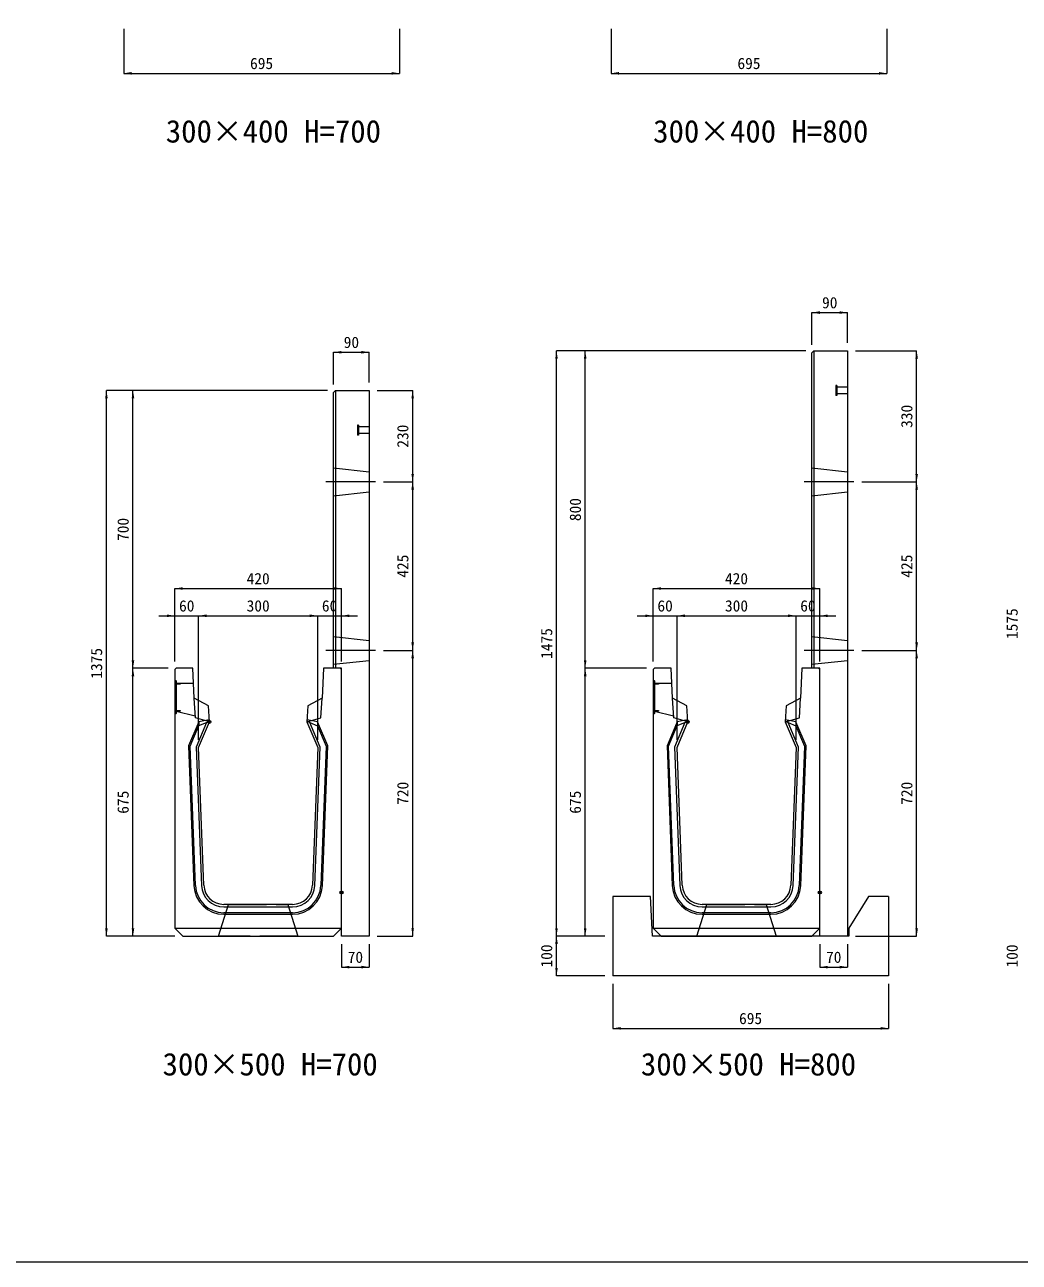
# Model space of a CAD drawing. Units: millimetres at full size; some dimension numbers follow another scale. Extents: x -7442 to 51876, y 9625 to 40052.
# Drawn here: x 11585 to 14091, y 31112 to 34231 of the extents above; entities that cross this region are included whole.
import ezdxf
from ezdxf.enums import TextEntityAlignment as Align

# ---------------------------------------------------------------- set-up
doc = ezdxf.new("R2010")
doc.units = ezdxf.units.MM
doc.header["$LTSCALE"] = 16
doc.header["$PDMODE"] = 32
doc.header["$PDSIZE"] = 8
for name, pattern in [('DASHED', [7.5, 6, -1.5]), ('USER1', [13.5, 7.5, -6]), ('USER2', [285.75, 190.5, -31.75, 31.75, -31.75])]:
    doc.linetypes.add(name, pattern=pattern)
doc.layers.add('0_2', color=7, linetype='Continuous')
for name, color, linetype, lineweight in [('HOLE', 7, 'DASHED', 9), ('KIJUN', 5, 'Continuous', 9), ('WWAY', 5, 'Continuous', 9), ('寸法線', 7, 'Continuous', 9), ('本体', 2, 'Continuous', 13), ('補助線', 8, 'Continuous', 9), ('ｲﾝｻｰﾄ', 3, 'USER1', 9)]:
    doc.layers.add(name, color=color, linetype=linetype, lineweight=lineweight)
doc.styles.add('ＭＳ ゴシック', font='')
doc.styles.get('ＭＳ ゴシック').set_extended_font_data('MS Gothic')

# ---------------------------------------------------------------- blocks, each defined once
blk = doc.blocks.new('filled_arrow')
at = {"color": 0, "linetype": 'Continuous', "lineweight": -2}
blk.add_solid([(7.5, 1.25), (0, 0), (7.5, -1.25)], dxfattribs=at)

msp = doc.modelspace()

# ---------------------------------------------------------------- linework, layer by layer
at = {"layer": 'HOLE'}
for points in [[(12098.18, 32014), (12248.18, 32014), (12273.18, 31934), (12073.18, 31934)], [(13303.86, 32014), (13453.86, 32014), (13478.86, 31934), (13278.86, 31934)]]:
    msp.add_lwpolyline(points, close=True, dxfattribs=at)
at = {"layer": 'KIJUN'}
for p, q in [((12023.3, 32474.46), (12023.43, 32464.34)), ((12043.18, 32472.8), (12050.18, 32474)), ((12303.17, 32472.8), (12296.18, 32474)), ((12323.06, 32474.46), (12322.93, 32464.34)), ((13228.98, 32474.46), (13229.11, 32464.34)), ((13248.86, 32472.8), (13255.86, 32474)), ((13508.86, 32472.8), (13501.86, 32474)), ((13528.74, 32474.46), (13528.61, 32464.34)), ((12017.13, 32410.09), (12030.36, 32061.88)), ((12036.35, 32062.11), (12023.18, 32409)), ((13222.81, 32410.09), (13236.04, 32061.88)), ((13242.03, 32062.11), (13228.86, 32409)), ((12260.04, 32014), (12086.32, 32014)), ((12086.32, 32008), (12260.04, 32008)), ((13465.72, 32014), (13292, 32014)), ((13292, 32008), (13465.72, 32008)), ((12260.04, 31993), (12086.32, 31993)), ((12086.32, 31989), (12260.04, 31989)), ((13465.72, 31993), (13292, 31993)), ((13292, 31989), (13465.72, 31989))]:
    msp.add_line(p, q, dxfattribs=at)
at = {"layer": 'KIJUN', "color": 7, "lineweight": 13}
for p, q in [((12260.04, 32014), (12086.32, 32014)), ((13465.72, 32014), (13292, 32014))]:
    msp.add_line(p, q, dxfattribs=at)
at = {"layer": 'KIJUN', "color": 7}
for p, q in [((11963.18, 31954), (12383.18, 31954)), ((13168.86, 31954), (13588.86, 31954))]:
    msp.add_line(p, q, dxfattribs=at)
at = {"layer": 'KIJUN', "color": 7, "lineweight": 13}
for points in [[(12048.18, 32514), (12012.18, 32534), (12008.18, 32609), (11966.18, 32609), (11963.18, 32606), (11963.18, 31954), (11983.18, 31934), (12363.18, 31934), (12383.18, 31954), (12383.18, 32606), (12380.18, 32609), (12338.18, 32609), (12334.18, 32534), (12298.18, 32514), (12296.18, 32474), (12323.18, 32409), (12310.01, 32062.11)], [(13253.86, 32514), (13217.86, 32534), (13213.86, 32609), (13171.86, 32609), (13168.86, 32606), (13168.86, 31954), (13188.86, 31934), (13568.86, 31934), (13588.86, 31954), (13588.86, 32606), (13585.86, 32609), (13543.86, 32609), (13539.86, 32534), (13503.86, 32514), (13501.86, 32474), (13528.86, 32409), (13515.69, 32062.11)], [(12036.35, 32062.11), (12023.18, 32409), (12050.18, 32474), (12048.18, 32514)], [(13242.03, 32062.11), (13228.86, 32409), (13255.86, 32474), (13253.86, 32514)]]:
    msp.add_lwpolyline(points, dxfattribs=at)
at = {"layer": 'KIJUN', "color": 7, "linetype": 'DASHED', "lineweight": 13}
for points in [[(12050.18, 32474), (12014.85, 32484), (12012.18, 32534)], [(12296.18, 32474), (12331.51, 32484), (12334.18, 32534)], [(13255.86, 32474), (13220.53, 32484), (13217.86, 32534)], [(13501.86, 32474), (13537.19, 32484), (13539.86, 32534)]]:
    msp.add_lwpolyline(points, dxfattribs=at)
at = {"layer": 'KIJUN'}
for points in [[(12023.18, 32409), (12050.18, 32474), (12049.93, 32479.03), (12023.3, 32474.46), (11997.99, 32413.53), (12011.37, 32061.16)], [(12015.37, 32061.31), (12002.02, 32412.81), (12023.48, 32464.47), (12043.18, 32472.8), (12017.13, 32410.09)], [(12334.99, 32061.16), (12348.37, 32413.53), (12323.06, 32474.46), (12296.43, 32479.03), (12296.18, 32474), (12323.18, 32409), (12310.01, 32062.11)], [(12316, 32061.88), (12329.22, 32410.09), (12303.17, 32472.8), (12322.93, 32464.34), (12344.34, 32412.81), (12330.99, 32061.31)], [(13228.86, 32409), (13255.86, 32474), (13255.61, 32479.03), (13228.98, 32474.46), (13203.67, 32413.53), (13217.05, 32061.16)], [(13221.05, 32061.31), (13207.7, 32412.81), (13229.16, 32464.47), (13248.86, 32472.8), (13222.81, 32410.09)], [(13540.67, 32061.16), (13554.05, 32413.53), (13528.74, 32474.46), (13502.11, 32479.03), (13501.86, 32474), (13528.86, 32409), (13515.69, 32062.11)], [(13521.68, 32061.88), (13534.91, 32410.09), (13508.86, 32472.8), (13528.61, 32464.34), (13550.02, 32412.81), (13536.67, 32061.31)]]:
    msp.add_lwpolyline(points, dxfattribs=at)
for centre, radius, start, end in [((12086.32, 32064), 75, 182.17474, 270), ((12086.32, 32064), 71, 182.17474, 270), ((12086.32, 32064), 56, 182.17474, 270), ((12086.32, 32064), 50, 182.17474, 270), ((12260.04, 32064), 50, 270, 357.82526), ((12260.04, 32064), 56, 270, 357.82526), ((12260.04, 32064), 71, 270, 357.82526), ((12260.04, 32064), 75, 270, 357.82526), ((13292, 32064), 75, 182.17474, 270), ((13292, 32064), 71, 182.17474, 270), ((13292, 32064), 56, 182.17474, 270), ((13292, 32064), 50, 182.17474, 270), ((13465.72, 32064), 50, 270, 357.82526), ((13465.72, 32064), 56, 270, 357.82526), ((13465.72, 32064), 71, 270, 357.82526), ((13465.72, 32064), 75, 270, 357.82526)]:
    msp.add_arc(centre, radius, start, end, dxfattribs=at)
at = {"layer": 'KIJUN', "color": 7, "lineweight": 13}
for centre, start, end in [((12086.32, 32064), 182.17474, 270), ((12260.04, 32064), 270, 357.82526), ((13292, 32064), 182.17474, 270), ((13465.72, 32064), 270, 357.82526)]:
    msp.add_arc(centre, 50, start, end, dxfattribs=at)
at = {"layer": 'KIJUN'}
for p in [(12050.18, 32474), (12050.18, 32474), (13255.86, 32474), (13255.86, 32474)]:
    msp.add_point(p, dxfattribs=at)
at = {"layer": 'WWAY', "color": 7, "linetype": 'DASHED', "lineweight": 13}
for points in [[(11963.18, 32579), (11966.38, 32577), (11966.38, 32495), (11963.18, 32493)], [(12010.21, 32571), (11966.38, 32571), (11966.38, 32577), (11963.18, 32579)], [(13168.86, 32579), (13172.06, 32577), (13172.06, 32495), (13168.86, 32493)], [(13215.89, 32571), (13172.06, 32571), (13172.06, 32577), (13168.86, 32579)], [(11963.18, 32493), (11966.38, 32495), (11966.38, 32501), (12014.58, 32489)], [(13168.86, 32493), (13172.06, 32495), (13172.06, 32501), (13220.26, 32489)]]:
    msp.add_lwpolyline(points, dxfattribs=at)
at = {"layer": 'WWAY'}
for points in [[(11964.38, 32576), (11966.38, 32576), (11966.38, 32496), (11964.38, 32496)], [(11966.38, 32571), (11976.38, 32571), (11976.38, 32569), (11966.38, 32569)], [(13170.06, 32576), (13172.06, 32576), (13172.06, 32496), (13170.06, 32496)], [(13172.06, 32571), (13182.06, 32571), (13182.06, 32569), (13172.06, 32569)], [(11966.38, 32503), (11976.38, 32503), (11976.38, 32501), (11966.38, 32501)], [(13172.06, 32503), (13182.06, 32503), (13182.06, 32501), (13172.06, 32501)]]:
    msp.add_lwpolyline(points, close=True, dxfattribs=at)
at = {"layer": '寸法線'}
for p, q in [((11834.31, 34220.86), (11834.31, 34108.39)), ((12529.31, 34220.86), (12529.31, 34108.39)), ((13062.73, 34220.86), (13062.73, 34108.39)), ((13757.73, 34220.86), (13757.73, 34108.39)), ((11834.31, 34108.39), (12529.31, 34108.39)), ((13062.73, 34108.39), (13757.73, 34108.39)), ((13568.86, 33505.44), (13658.86, 33505.44)), ((13568.86, 33424), (13568.86, 33505.44)), ((13658.86, 33429), (13658.86, 33505.44)), ((12363.18, 33405.44), (12453.18, 33405.44)), ((12363.18, 33324), (12363.18, 33405.44)), ((12453.18, 33329), (12453.18, 33405.44)), ((12925.13, 31934), (12925.13, 33409)), ((13553.86, 33409), (12925.13, 33409)), ((12997.44, 32609), (12997.44, 33409)), ((13553.86, 33409), (12997.44, 33409)), ((13678.86, 33409), (13832.83, 33409)), ((13832.83, 33079), (13832.83, 33409)), ((11790.71, 31934), (11790.71, 33309)), ((12348.18, 33309), (11790.71, 33309)), ((11857.6, 32609), (11857.6, 33309)), ((12348.18, 33309), (11857.6, 33309)), ((12473.18, 33309), (12562.61, 33309)), ((12562.61, 33079), (12562.61, 33309)), ((12489.07, 33079), (12562.61, 33079)), ((12489.07, 33079), (12562.61, 33079)), ((12562.61, 32654), (12562.61, 33079)), ((13694.39, 33079), (13832.83, 33079)), ((13694.39, 33079), (13832.83, 33079)), ((13832.83, 32654), (13832.83, 33079)), ((11963.18, 32810.01), (12383.18, 32810.01)), ((11963.18, 32626), (11963.18, 32810.01)), ((12383.18, 32626), (12383.18, 32810.01)), ((13168.86, 32810.01), (13588.86, 32810.01)), ((13168.86, 32626), (13168.86, 32810.01)), ((13588.86, 32626), (13588.86, 32810.01)), ((11923.18, 32741.33), (12063.18, 32741.33)), ((11963.18, 32626), (11963.18, 32741.33)), ((12023.18, 32741.33), (12323.18, 32741.33)), ((12023.18, 32429), (12023.18, 32741.33)), ((12023.18, 32429), (12023.18, 32741.33)), ((12283.18, 32741.33), (12423.18, 32741.33)), ((12323.18, 32429), (12323.18, 32741.33)), ((12323.18, 32429), (12323.18, 32741.33)), ((12383.18, 32626), (12383.18, 32741.33)), ((13128.86, 32741.33), (13268.86, 32741.33)), ((13168.86, 32626), (13168.86, 32741.33)), ((13228.86, 32741.33), (13528.86, 32741.33)), ((13228.86, 32429), (13228.86, 32741.33)), ((13228.86, 32429), (13228.86, 32741.33)), ((13488.86, 32741.33), (13628.86, 32741.33)), ((13528.86, 32429), (13528.86, 32741.33)), ((13528.86, 32429), (13528.86, 32741.33)), ((13588.86, 32626), (13588.86, 32741.33)), ((12489.07, 32654), (12562.61, 32654)), ((12489.07, 32654), (12562.61, 32654)), ((12562.61, 31934), (12562.61, 32654)), ((13694.39, 32654), (13832.83, 32654)), ((13694.39, 32654), (13832.83, 32654)), ((13832.83, 31934), (13832.83, 32654)), ((11857.6, 31934), (11857.6, 32609)), ((11946.18, 32609), (11857.6, 32609)), ((11946.18, 32609), (11857.6, 32609)), ((12997.44, 31934), (12997.44, 32609)), ((13151.86, 32609), (12997.44, 32609)), ((13151.86, 32609), (12997.44, 32609)), ((11963.18, 31934), (11790.71, 31934)), ((11963.18, 31934), (11857.6, 31934)), ((12383.18, 31914), (12383.18, 31855.88)), ((12453.18, 31914), (12453.18, 31855.88)), ((12473.18, 31934), (12562.61, 31934)), ((12925.13, 31834), (12925.13, 31934)), ((13046.86, 31934), (12925.13, 31934)), ((13046.86, 31934), (12925.13, 31934)), ((13046.86, 31934), (12997.44, 31934)), ((13588.86, 31914), (13588.86, 31855.88)), ((13658.86, 31914), (13658.86, 31855.88)), ((13678.86, 31934), (13832.83, 31934)), ((12383.18, 31855.88), (12453.18, 31855.88)), ((13588.86, 31855.88), (13658.86, 31855.88)), ((13046.86, 31834), (12925.13, 31834)), ((13066.86, 31814), (13066.86, 31701.53)), ((13761.86, 31814), (13761.86, 31701.53)), ((13066.86, 31701.53), (13761.86, 31701.53))]:
    msp.add_line(p, q, dxfattribs=at)
at = {"layer": '寸法線', "linetype": 'USER2'}
for p, q in [((12469.07, 33079), (12343.91, 33079)), ((13674.39, 33079), (13549.22, 33079)), ((12469.07, 32654), (12343.91, 32654)), ((13674.39, 32654), (13549.22, 32654))]:
    msp.add_line(p, q, dxfattribs=at)
at = {"layer": '本体'}
for p, q in [((13568.86, 33404), (13573.86, 33409)), ((13568.86, 32609), (13568.86, 33404)), ((13573.86, 33409), (13658.86, 33409)), ((13658.86, 33409), (13658.86, 31934)), ((13588.86, 32609), (13568.86, 32609)), ((13588.86, 31934), (13588.86, 32609)), ((13066.86, 32034), (13066.86, 31834)), ((13161.86, 32034), (13066.86, 32034)), ((13166.86, 31934), (13161.86, 32034)), ((13711.86, 32034), (13661.86, 31954)), ((13761.86, 32034), (13711.86, 32034)), ((13761.86, 32034), (13761.86, 31834)), ((13661.86, 31954), (13661.86, 31934)), ((13661.86, 31934), (13166.86, 31934)), ((13658.86, 31934), (13588.86, 31934)), ((13761.86, 31834), (13066.86, 31834))]:
    msp.add_line(p, q, dxfattribs=at)
at = {"layer": '本体', "color": 4, "lineweight": 5}
for p, q in [((13573.86, 33409), (13573.86, 32609)), ((12368.18, 33309), (12368.18, 32609))]:
    msp.add_line(p, q, dxfattribs=at)
at = {"layer": '本体', "linetype": 'USER1', "lineweight": 9}
for p, q in [((12363.18, 33114), (12453.18, 33104)), ((13568.86, 33114), (13658.86, 33104)), ((12363.18, 33044), (12453.18, 33054)), ((13568.86, 33044), (13658.86, 33054)), ((12363.18, 32689), (12453.18, 32679)), ((13568.86, 32689), (13658.86, 32679)), ((12363.18, 32619), (12453.18, 32629)), ((13568.86, 32619), (13658.86, 32629))]:
    msp.add_line(p, q, dxfattribs=at)
at = {"layer": '本体'}
msp.add_lwpolyline([(12363.18, 33304), (12368.18, 33309), (12453.18, 33309), (12453.18, 31934), (12383.18, 31934), (12383.18, 32609), (12363.18, 32609)], close=True, dxfattribs=at)
at = {"layer": '補助線', "color": 1, "lineweight": 13}
msp.add_lwpolyline([(6038.24, 38440.37), (16694.11, 38440.37), (16694.11, 31112.1), (6038.24, 31112.1)], close=True, dxfattribs=at)
at = {"layer": '補助線'}
for p in [(12383.18, 32044), (13588.86, 32044)]:
    msp.add_point(p, dxfattribs=at)
at = {"layer": 'ｲﾝｻｰﾄ'}
for p, q in [((13628.86, 33321.5), (13628.86, 33296.5)), ((13631.86, 33321.5), (13628.86, 33321.5)), ((13631.86, 33321.5), (13631.86, 33296.5)), ((13658.86, 33317.5), (13631.86, 33317.5)), ((13658.86, 33317.5), (13658.86, 33300.5)), ((13631.86, 33296.5), (13628.86, 33296.5)), ((13658.86, 33300.5), (13631.86, 33300.5)), ((12423.18, 33221.5), (12423.18, 33196.5)), ((12426.18, 33221.5), (12423.18, 33221.5)), ((12426.18, 33221.5), (12426.18, 33196.5)), ((12453.18, 33217.5), (12426.18, 33217.5)), ((12453.18, 33217.5), (12453.18, 33200.5)), ((12426.18, 33196.5), (12423.18, 33196.5)), ((12453.18, 33200.5), (12426.18, 33200.5))]:
    msp.add_line(p, q, dxfattribs=at)

# ---------------------------------------------------------------- block references
at = {"layer": '寸法線', "xscale": 2.67, "yscale": 2.67}
for p in [(11834.31, 34108.39), (13062.73, 34108.39), (13568.86, 33505.44), (12363.18, 33405.44), (11963.18, 32810.01), (13168.86, 32810.01), (12023.18, 32741.33), (12023.18, 32741.33), (12383.18, 32741.33), (13228.86, 32741.33), (13228.86, 32741.33), (13588.86, 32741.33), (12383.18, 31855.88), (13588.86, 31855.88), (13066.86, 31701.53)]:
    msp.add_blockref('filled_arrow', p, dxfattribs=at)
for p, rotation in [((12529.31, 34108.39), 180), ((13757.73, 34108.39), 180), ((13658.86, 33505.44), 180), ((12453.18, 33405.44), 180), ((12925.13, 33409), 270), ((12997.44, 33409), 270), ((13832.83, 33409), 270), ((11790.71, 33309), 270), ((11857.6, 33309), 270), ((12562.61, 33309), 270), ((12562.61, 33079), 90), ((13832.83, 33079), 90), ((12562.61, 33079), 270), ((13832.83, 33079), 270), ((12383.18, 32810.01), 180), ((13588.86, 32810.01), 180), ((11963.18, 32741.33), 180), ((12323.18, 32741.33), 180), ((12323.18, 32741.33), 180), ((13168.86, 32741.33), 180), ((13528.86, 32741.33), 180), ((13528.86, 32741.33), 180), ((12562.61, 32654), 90), ((12562.61, 32654), 270), ((13832.83, 32654), 90), ((13832.83, 32654), 270), ((11857.6, 32609), 90), ((12997.44, 32609), 90), ((11857.6, 32609), 270), ((12997.44, 32609), 270), ((11790.71, 31934), 90), ((11857.6, 31934), 90), ((12562.61, 31934), 90), ((12925.13, 31934), 90), ((12997.44, 31934), 90), ((13832.83, 31934), 90), ((12925.13, 31934), 270), ((12453.18, 31855.88), 180), ((12925.13, 31834), 90), ((13658.86, 31855.88), 180), ((13761.86, 31701.53), 180)]:
    msp.add_blockref('filled_arrow', p, dxfattribs=dict(at, rotation=rotation))

# ---------------------------------------------------------------- texts
at = {"layer": '0_2', "style": 'ＭＳ ゴシック'}
for s, p in [('300×400 H=700', (11940.31, 33916.91)), ('300×400 H=800', (13168.74, 33916.91)), ('300×500 H=700', (11932.16, 31565.71)), ('300×500 H=800', (13137.85, 31565.71))]:
    msp.add_text(s, height=56.96, dxfattribs=at).set_placement(p, align=Align.BOTTOM_LEFT)
at = {"layer": '寸法線', "style": 'ＭＳ ゴシック'}
for s, p in [('695', (12181.81, 34133.39)), ('695', (13410.23, 34133.39)), ('90', (13613.86, 33530.44)), ('90', (12408.18, 33430.44)), ('420', (12173.18, 32835.01)), ('420', (13378.86, 32835.01)), ('60', (11993.18, 32766.33)), ('300', (12173.18, 32766.33)), ('60', (12353.18, 32766.33)), ('60', (13198.86, 32766.33)), ('300', (13378.86, 32766.33)), ('60', (13558.86, 32766.33)), ('70', (12418.18, 31880.88)), ('70', (13623.86, 31880.88)), ('695', (13414.36, 31726.53))]:
    msp.add_text(s, height=28.48, dxfattribs=at).set_placement(p, align=Align.MIDDLE_CENTER)
for s, p in [('330', (13807.83, 33244)), ('230', (12537.61, 33194)), ('800', (12972.44, 33009)), ('700', (11832.6, 32959)), ('425', (12537.61, 32866.5)), ('425', (13807.83, 32866.5)), ('1575', (14073.31, 32721.5)), ('1475', (12900.13, 32671.5)), ('1375', (11765.71, 32621.5)), ('720', (12537.61, 32294)), ('720', (13807.83, 32294)), ('675', (11832.6, 32271.5)), ('675', (12972.44, 32271.5)), ('100', (12900.13, 31884)), ('100', (14073.31, 31884))]:
    msp.add_text(s, height=28.48, rotation=90, dxfattribs=at).set_placement(p, align=Align.MIDDLE_CENTER)

doc.saveas('drawing.dxf')
